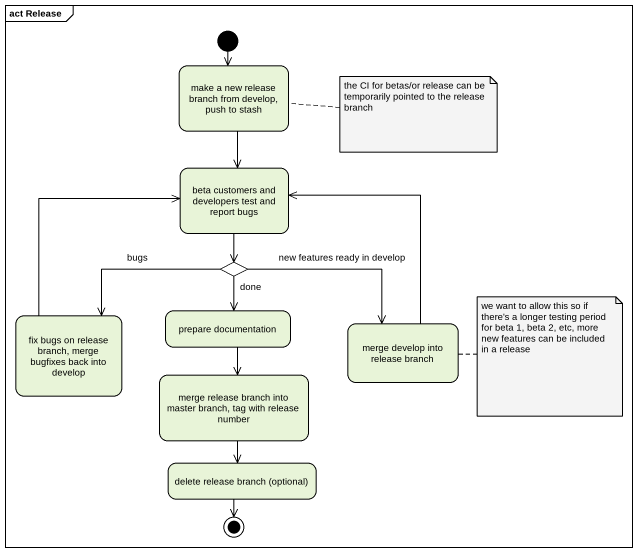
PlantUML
@startuml
mainframe act Release
hide empty description
state "make a new release branch from develop, push to stash" as make_a_new_release_branch
state "beta customers and developers test and report bugs" as beta_customers_and
state choice1 <<choice>>
state "fix bugs on release branch, merge bugfixes back into develop" as fix_bugs_on_release_branch
state "prepare documentation" as prepare_documentation
state "merge develop into release branch" as merge_develop_into_release
state "merge release branch into master branch, tag with release number" as merge_release_branch_into
state "delete release branch (optional)" as delete_release_branch
[*] --> make_a_new_release_branch
make_a_new_release_branch --> beta_customers_and
beta_customers_and --> choice1
choice1 -left-> fix_bugs_on_release_branch : bugs
choice1 --> prepare_documentation : done
choice1 -right-> merge_develop_into_release : new features ready in develop
fix_bugs_on_release_branch -up-> beta_customers_and
prepare_documentation --> merge_release_branch_into
merge_develop_into_release -up-> beta_customers_and
merge_release_branch_into --> delete_release_branch
delete_release_branch --> [*]
note right of make_a_new_release_branch : the CI for betas/or release can be temporarily pointed to the release branch
note right of merge_develop_into_release : we want to allow this so if there's a longer testing period for beta 1, beta 2, etc, more new features can be included in a release
@enduml
